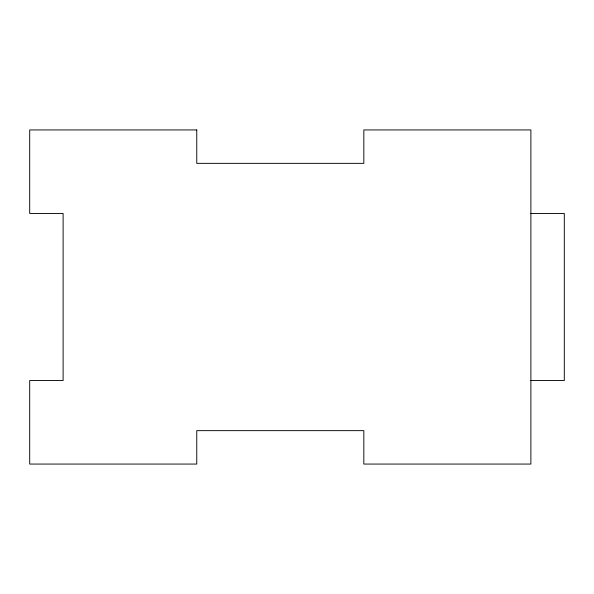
<?xml version="1.0" encoding="UTF-8"?>
<svg xmlns="http://www.w3.org/2000/svg" width="594" height="594" viewBox="0 0 594 594"><rect width="100%" height="100%" fill="white"/><g stroke="black" fill="none" stroke-linecap="round" stroke-linejoin="round"><path stroke-width="0.89" d="M530.888 213.469L564.3 213.469L564.3 380.531L530.888 380.531M196.763 129.938L29.7 129.938L29.7 213.469L63.113 213.469L63.113 380.531L29.7 380.531L29.7 464.063L196.763 464.063L196.763 430.65L363.825 430.65L363.825 464.063L530.888 464.063L530.888 129.938L363.825 129.938L363.825 163.35L196.763 163.35L196.763 129.938"/></g></svg>
